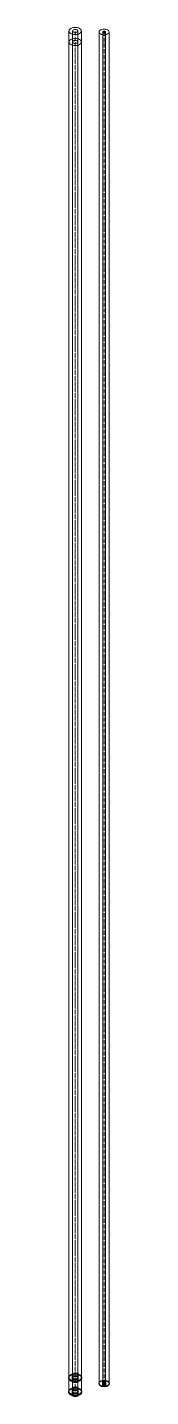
# Model space of a CAD drawing. Header units: millimetres. Extents: x -88595 to 880822, y -1054509 to -148035.
# Drawn here: x 444249 to 444349, y -317302 to -313950 of the extents above; entities that cross this region are included whole.
import ezdxf

# ---------------------------------------------------------------- set-up
doc = ezdxf.new("R2010")
doc.units = ezdxf.units.MM
doc.linetypes.add('$12$ADSK_Осевая', pattern=[14, 10, -2, 0, -2])
for name, color, linetype, lineweight in [('Изоляция', 7, 'Continuous', 18), ('Трубопровод', 7, 'Continuous', 18), ('Трубопроводы', 7, 'Continuous', 18)]:
    doc.layers.add(name, color=color, linetype=linetype, lineweight=lineweight)

# ---------------------------------------------------------------- blocks, each defined once
blk = doc.blocks.new('$0$ADSK_МедьПайка_Муфта - Муфта медная под пайку-V129-В_ОВ3_2')
at = {"layer": 'Трубопроводы', "color": 134, "true_color": 0x00a6a6}
for p, q in [((-8071.5, 1817.1), (-8071.5, 1810.3)), ((-8070.7, 1817.1), (-8070.7, 1801.6)), ((-8058, 1801.6), (-8058, 1817.1)), ((-8057.2, 1810.3), (-8057.2, 1817.1)), ((-8071.5, 1808.4), (-8071.5, 1801.6)), ((-8057.2, 1801.6), (-8057.2, 1808.4))]:
    blk.add_line(p, q, dxfattribs=at)
for points in [[(-8064.3, 1821.3, 0), (-8066.2, 1821.1, 0), (-8067.9, 1820.7, 0), (-8069.4, 1820, 0), (-8070.5, 1819.2, 0), (-8071.2, 1818.2, 0), (-8071.5, 1817.1, 0), (-8071.2, 1816, 0), (-8070.5, 1815, 0), (-8069.4, 1814.2, 0), (-8067.9, 1813.5, 0), (-8066.2, 1813.1, 0), (-8064.3, 1813, 0)], [(-8064.3, 1814.5, 0), (-8066.2, 1814.3, 0), (-8067.9, 1813.9, 0), (-8069.4, 1813.3, 0), (-8070.5, 1812.4, 0), (-8071.2, 1811.4, 0), (-8071.5, 1810.3, 0), (-8071.2, 1809.3, 0), (-8070.5, 1808.3, 0), (-8069.4, 1807.4, 0), (-8067.9, 1806.8, 0), (-8066.2, 1806.3, 0), (-8064.3, 1806.2, 0)], [(-8064.3, 1804.2, 0), (-8066.2, 1804.4, 0), (-8067.9, 1804.8, 0), (-8069.4, 1805.5, 0), (-8070.5, 1806.3, 0), (-8071.2, 1807.3, 0), (-8071.5, 1808.4, 0), (-8071.2, 1809.4, 0), (-8070.5, 1810.4, 0), (-8069.4, 1811.3, 0), (-8067.9, 1812, 0), (-8066.2, 1812.4, 0), (-8064.3, 1812.5, 0)], [(-8070.4, 1810.6, 0), (-8070.5, 1810.5, 0), (-8070.6, 1810.4, 0), (-8070.7, 1810.2, 0), (-8070.8, 1810.1, 0), (-8070.8, 1810, 0), (-8070.9, 1810, 0), (-8071, 1809.9, 0), (-8071, 1809.8, 0), (-8071, 1809.7, 0), (-8071, 1809.6, 0), (-8071.1, 1809.6, 0), (-8071.1, 1809.5, 0), (-8071.1, 1809.4, 0), (-8071.1, 1809.4, 0), (-8071.1, 1809.3, 0), (-8071.1, 1809.2, 0), (-8071.1, 1809.2, 0), (-8071, 1809.1, 0), (-8071, 1809, 0), (-8071, 1808.9, 0), (-8071, 1808.9, 0), (-8070.9, 1808.8, 0), (-8070.8, 1808.7, 0), (-8070.8, 1808.6, 0), (-8070.7, 1808.5, 0), (-8070.6, 1808.4, 0), (-8070.5, 1808.3, 0), (-8070.4, 1808.1, 0)], [(-8064.3, 1813.5, 0), (-8066, 1813.6, 0), (-8067.5, 1813.9, 0), (-8068.8, 1814.5, 0), (-8069.8, 1815.3, 0), (-8070.5, 1816.2, 0), (-8070.7, 1817.1, 0), (-8070.5, 1818.1, 0), (-8069.8, 1818.9, 0), (-8068.8, 1819.7, 0), (-8067.5, 1820.3, 0), (-8066, 1820.7, 0), (-8064.3, 1820.8, 0)], [(-8064.3, 1813, 0), (-8062.5, 1813.1, 0), (-8060.7, 1813.5, 0), (-8059.3, 1814.2, 0), (-8058.1, 1815, 0), (-8057.4, 1816, 0), (-8057.2, 1817.1, 0), (-8057.4, 1818.2, 0), (-8058.1, 1819.2, 0), (-8059.3, 1820, 0), (-8060.7, 1820.7, 0), (-8062.5, 1821.1, 0), (-8064.3, 1821.3, 0)], [(-8064.3, 1820.8, 0), (-8062.7, 1820.7, 0), (-8061.1, 1820.3, 0), (-8059.8, 1819.7, 0), (-8058.8, 1818.9, 0), (-8058.2, 1818.1, 0), (-8058, 1817.1, 0), (-8058.2, 1816.2, 0), (-8058.8, 1815.3, 0), (-8059.8, 1814.5, 0), (-8061.1, 1813.9, 0), (-8062.7, 1813.6, 0), (-8064.3, 1813.5, 0)], [(-8064.3, 1806.2, 0), (-8062.5, 1806.3, 0), (-8060.7, 1806.8, 0), (-8059.3, 1807.4, 0), (-8058.1, 1808.3, 0), (-8057.4, 1809.3, 0), (-8057.2, 1810.3, 0), (-8057.4, 1811.4, 0), (-8058.1, 1812.4, 0), (-8059.3, 1813.3, 0), (-8060.7, 1813.9, 0), (-8062.5, 1814.3, 0), (-8064.3, 1814.5, 0)], [(-8064.3, 1812.5, 0), (-8062.5, 1812.4, 0), (-8060.7, 1812, 0), (-8059.3, 1811.3, 0), (-8058.1, 1810.4, 0), (-8057.4, 1809.4, 0), (-8057.2, 1808.4, 0), (-8057.4, 1807.3, 0), (-8058.1, 1806.3, 0), (-8059.3, 1805.5, 0), (-8060.7, 1804.8, 0), (-8062.5, 1804.4, 0), (-8064.3, 1804.2, 0)], [(-8058.3, 1810.6, 0), (-8058.1, 1810.5, 0), (-8058, 1810.4, 0), (-8057.9, 1810.2, 0), (-8057.9, 1810.1, 0), (-8057.8, 1810, 0), (-8057.7, 1810, 0), (-8057.7, 1809.9, 0), (-8057.7, 1809.8, 0), (-8057.6, 1809.7, 0), (-8057.6, 1809.6, 0), (-8057.6, 1809.6, 0), (-8057.6, 1809.5, 0), (-8057.6, 1809.4, 0), (-8057.6, 1809.4, 0), (-8057.6, 1809.3, 0), (-8057.6, 1809.2, 0), (-8057.6, 1809.2, 0), (-8057.6, 1809.1, 0), (-8057.6, 1809, 0), (-8057.7, 1808.9, 0), (-8057.7, 1808.9, 0), (-8057.7, 1808.8, 0), (-8057.8, 1808.7, 0), (-8057.9, 1808.6, 0), (-8058, 1808.5, 0), (-8058, 1808.4, 0), (-8058.1, 1808.3, 0), (-8058.3, 1808.1, 0)], [(-8064.3, 1797.5, 0), (-8066.2, 1797.6, 0), (-8067.9, 1798, 0), (-8069.4, 1798.7, 0), (-8070.5, 1799.5, 0), (-8071.2, 1800.5, 0), (-8071.5, 1801.6, 0), (-8071.2, 1802.7, 0), (-8070.5, 1803.7, 0), (-8069.4, 1804.5, 0), (-8067.9, 1805.2, 0), (-8066.2, 1805.6, 0), (-8064.3, 1805.7, 0)], [(-8064.3, 1805.3, 0), (-8066, 1805.1, 0), (-8067.5, 1804.8, 0), (-8068.8, 1804.2, 0), (-8069.8, 1803.4, 0), (-8070.5, 1802.6, 0), (-8070.7, 1801.6, 0), (-8070.5, 1800.7, 0), (-8069.8, 1799.8, 0), (-8068.8, 1799, 0), (-8067.5, 1798.4, 0), (-8066, 1798.1, 0), (-8064.3, 1797.9, 0)], [(-8064.3, 1805.7, 0), (-8062.5, 1805.6, 0), (-8060.7, 1805.2, 0), (-8059.3, 1804.5, 0), (-8058.1, 1803.7, 0), (-8057.4, 1802.7, 0), (-8057.2, 1801.6, 0), (-8057.4, 1800.5, 0), (-8058.1, 1799.5, 0), (-8059.3, 1798.7, 0), (-8060.7, 1798, 0), (-8062.5, 1797.6, 0), (-8064.3, 1797.5, 0)], [(-8064.3, 1797.9, 0), (-8062.7, 1798.1, 0), (-8061.1, 1798.4, 0), (-8059.8, 1799, 0), (-8058.8, 1799.8, 0), (-8058.2, 1800.7, 0), (-8058, 1801.6, 0), (-8058.2, 1802.6, 0), (-8058.8, 1803.4, 0), (-8059.8, 1804.2, 0), (-8061.1, 1804.8, 0), (-8062.7, 1805.1, 0), (-8064.3, 1805.3, 0)]]:
    blk.add_polyline3d(points, dxfattribs=at)
blk = doc.blocks.new('$0$ADSK_МедьПайка_Муфта - Муфта медная под пайку-V130-В_ОВ3_2')
at = {"layer": 'Трубопроводы', "color": 190, "true_color": 0x8000ff}
for p, q in [((-7997.5, 1834.8), (-7997.5, 1829.9)), ((-7997.5, 1829), (-7997.5, 1824.1)), ((-7996.8, 1834.8), (-7996.8, 1824.1)), ((-7990.4, 1824.1), (-7990.4, 1834.8)), ((-7989.7, 1829.9), (-7989.7, 1834.8)), ((-7989.7, 1824.1), (-7989.7, 1829))]:
    blk.add_line(p, q, dxfattribs=at)
for points in [[(-7993.6, 1837, 0), (-7994.6, 1837, 0), (-7995.6, 1836.7, 0), (-7996.4, 1836.4, 0), (-7997, 1835.9, 0), (-7997.4, 1835.4, 0), (-7997.5, 1834.8, 0), (-7997.4, 1834.2, 0), (-7997, 1833.6, 0), (-7996.4, 1833.2, 0), (-7995.6, 1832.8, 0), (-7994.6, 1832.6, 0), (-7993.6, 1832.5, 0)], [(-7993.6, 1832.2, 0), (-7994.6, 1832.1, 0), (-7995.6, 1831.9, 0), (-7996.4, 1831.6, 0), (-7997, 1831.1, 0), (-7997.4, 1830.5, 0), (-7997.5, 1829.9, 0), (-7997.4, 1829.4, 0), (-7997, 1828.8, 0), (-7996.4, 1828.3, 0), (-7995.6, 1828, 0), (-7994.6, 1827.8, 0), (-7993.6, 1827.7, 0)], [(-7993.6, 1826.7, 0), (-7994.6, 1826.8, 0), (-7995.6, 1827, 0), (-7996.4, 1827.4, 0), (-7997, 1827.8, 0), (-7997.4, 1828.4, 0), (-7997.5, 1829, 0), (-7997.4, 1829.6, 0), (-7997, 1830.1, 0), (-7996.4, 1830.6, 0), (-7995.6, 1830.9, 0), (-7994.6, 1831.2, 0), (-7993.6, 1831.2, 0)], [(-7993.6, 1821.9, 0), (-7994.6, 1822, 0), (-7995.6, 1822.2, 0), (-7996.4, 1822.5, 0), (-7997, 1823, 0), (-7997.4, 1823.6, 0), (-7997.5, 1824.1, 0), (-7997.4, 1824.7, 0), (-7997, 1825.3, 0), (-7996.4, 1825.8, 0), (-7995.6, 1826.1, 0), (-7994.6, 1826.3, 0), (-7993.6, 1826.4, 0)], [(-7997, 1830.2, 0), (-7997, 1830.1, 0), (-7997.1, 1830, 0), (-7997.1, 1830, 0), (-7997.2, 1829.9, 0), (-7997.2, 1829.9, 0), (-7997.2, 1829.8, 0), (-7997.3, 1829.8, 0), (-7997.3, 1829.7, 0), (-7997.3, 1829.7, 0), (-7997.3, 1829.6, 0), (-7997.3, 1829.6, 0), (-7997.3, 1829.5, 0), (-7997.3, 1829.5, 0), (-7997.3, 1829.5, 0), (-7997.3, 1829.4, 0), (-7997.3, 1829.4, 0), (-7997.3, 1829.3, 0), (-7997.3, 1829.3, 0), (-7997.3, 1829.2, 0), (-7997.3, 1829.2, 0), (-7997.3, 1829.1, 0), (-7997.2, 1829.1, 0), (-7997.2, 1829, 0), (-7997.2, 1829, 0), (-7997.1, 1828.9, 0), (-7997.1, 1828.9, 0), (-7997, 1828.8, 0), (-7997, 1828.7, 0)], [(-7993.6, 1832.9, 0), (-7994.4, 1833, 0), (-7995.2, 1833.2, 0), (-7995.9, 1833.5, 0), (-7996.4, 1833.8, 0), (-7996.7, 1834.3, 0), (-7996.8, 1834.8, 0), (-7996.7, 1835.2, 0), (-7996.4, 1835.7, 0), (-7995.9, 1836.1, 0), (-7995.2, 1836.4, 0), (-7994.4, 1836.5, 0), (-7993.6, 1836.6, 0)], [(-7993.6, 1826, 0), (-7994.4, 1825.9, 0), (-7995.2, 1825.7, 0), (-7995.9, 1825.4, 0), (-7996.4, 1825.1, 0), (-7996.7, 1824.6, 0), (-7996.8, 1824.1, 0), (-7996.7, 1823.7, 0), (-7996.4, 1823.2, 0), (-7995.9, 1822.9, 0), (-7995.2, 1822.6, 0), (-7994.4, 1822.4, 0), (-7993.6, 1822.3, 0)], [(-7993.6, 1832.5, 0), (-7992.6, 1832.6, 0), (-7991.6, 1832.8, 0), (-7990.8, 1833.2, 0), (-7990.2, 1833.6, 0), (-7989.8, 1834.2, 0), (-7989.7, 1834.8, 0), (-7989.8, 1835.4, 0), (-7990.2, 1835.9, 0), (-7990.8, 1836.4, 0), (-7991.6, 1836.7, 0), (-7992.6, 1837, 0), (-7993.6, 1837, 0)], [(-7993.6, 1836.6, 0), (-7992.8, 1836.5, 0), (-7992, 1836.4, 0), (-7991.4, 1836.1, 0), (-7990.9, 1835.7, 0), (-7990.5, 1835.2, 0), (-7990.4, 1834.8, 0), (-7990.5, 1834.3, 0), (-7990.9, 1833.8, 0), (-7991.4, 1833.5, 0), (-7992, 1833.2, 0), (-7992.8, 1833, 0), (-7993.6, 1832.9, 0)], [(-7993.6, 1827.7, 0), (-7992.6, 1827.8, 0), (-7991.6, 1828, 0), (-7990.8, 1828.3, 0), (-7990.2, 1828.8, 0), (-7989.8, 1829.4, 0), (-7989.7, 1829.9, 0), (-7989.8, 1830.5, 0), (-7990.2, 1831.1, 0), (-7990.8, 1831.6, 0), (-7991.6, 1831.9, 0), (-7992.6, 1832.1, 0), (-7993.6, 1832.2, 0)], [(-7993.6, 1831.2, 0), (-7992.6, 1831.2, 0), (-7991.6, 1830.9, 0), (-7990.8, 1830.6, 0), (-7990.2, 1830.1, 0), (-7989.8, 1829.6, 0), (-7989.7, 1829, 0), (-7989.8, 1828.4, 0), (-7990.2, 1827.8, 0), (-7990.8, 1827.4, 0), (-7991.6, 1827, 0), (-7992.6, 1826.8, 0), (-7993.6, 1826.7, 0)], [(-7993.6, 1826.4, 0), (-7992.6, 1826.3, 0), (-7991.6, 1826.1, 0), (-7990.8, 1825.8, 0), (-7990.2, 1825.3, 0), (-7989.8, 1824.7, 0), (-7989.7, 1824.1, 0), (-7989.8, 1823.6, 0), (-7990.2, 1823, 0), (-7990.8, 1822.5, 0), (-7991.6, 1822.2, 0), (-7992.6, 1822, 0), (-7993.6, 1821.9, 0)], [(-7993.6, 1822.3, 0), (-7992.8, 1822.4, 0), (-7992, 1822.6, 0), (-7991.4, 1822.9, 0), (-7990.9, 1823.2, 0), (-7990.5, 1823.7, 0), (-7990.4, 1824.1, 0), (-7990.5, 1824.6, 0), (-7990.9, 1825.1, 0), (-7991.4, 1825.4, 0), (-7992, 1825.7, 0), (-7992.8, 1825.9, 0), (-7993.6, 1826, 0)], [(-7990.3, 1830.2, 0), (-7990.2, 1830.1, 0), (-7990.2, 1830, 0), (-7990.1, 1830, 0), (-7990.1, 1829.9, 0), (-7990, 1829.9, 0), (-7990, 1829.8, 0), (-7990, 1829.8, 0), (-7989.9, 1829.7, 0), (-7989.9, 1829.7, 0), (-7989.9, 1829.6, 0), (-7989.9, 1829.6, 0), (-7989.9, 1829.5, 0), (-7989.9, 1829.5, 0), (-7989.9, 1829.5, 0), (-7989.9, 1829.4, 0), (-7989.9, 1829.4, 0), (-7989.9, 1829.3, 0), (-7989.9, 1829.3, 0), (-7989.9, 1829.2, 0), (-7989.9, 1829.2, 0), (-7990, 1829.1, 0), (-7990, 1829.1, 0), (-7990, 1829, 0), (-7990.1, 1829, 0), (-7990.1, 1828.9, 0), (-7990.2, 1828.9, 0), (-7990.2, 1828.8, 0), (-7990.3, 1828.7, 0)]]:
    blk.add_polyline3d(points, dxfattribs=at)
blk = doc.blocks.new('$0$ADSK_МедьПайка_Муфта - Муфта медная под пайку-4466393-В_ОВ3_2')
at = {"layer": 'Трубопроводы', "color": 134, "true_color": 0x00a6a6}
for p, q in [((-8212.9, 1771), (-8212.9, 1764.2)), ((-8212.9, 1762.2), (-8212.9, 1755.4)), ((-8212.1, 1771), (-8212.1, 1755.4)), ((-8199.4, 1755.4), (-8199.4, 1771)), ((-8198.6, 1764.2), (-8198.6, 1771)), ((-8198.6, 1755.4), (-8198.6, 1762.2))]:
    blk.add_line(p, q, dxfattribs=at)
for points in [[(-8200.7, 1773.9, 0), (-8202.2, 1774.5, 0), (-8203.9, 1774.9, 0), (-8205.7, 1775.1, 0), (-8207.6, 1774.9, 0), (-8209.3, 1774.5, 0), (-8210.8, 1773.9, 0), (-8211.9, 1773, 0), (-8212.7, 1772, 0), (-8212.9, 1771, 0), (-8212.7, 1769.9, 0), (-8211.9, 1768.9, 0), (-8210.8, 1768, 0)], [(-8200.7, 1767.1, 0), (-8202.2, 1767.8, 0), (-8203.9, 1768.2, 0), (-8205.7, 1768.3, 0), (-8207.6, 1768.2, 0), (-8209.3, 1767.8, 0), (-8210.8, 1767.1, 0), (-8211.9, 1766.2, 0), (-8212.7, 1765.2, 0), (-8212.9, 1764.2, 0), (-8212.7, 1763.1, 0), (-8211.9, 1762.1, 0), (-8210.8, 1761.3, 0)], [(-8210.8, 1759.3, 0), (-8211.9, 1760.2, 0), (-8212.7, 1761.1, 0), (-8212.9, 1762.2, 0), (-8212.7, 1763.3, 0), (-8211.9, 1764.3, 0), (-8210.8, 1765.1, 0), (-8209.3, 1765.8, 0), (-8207.6, 1766.2, 0), (-8205.7, 1766.4, 0), (-8203.9, 1766.2, 0), (-8202.2, 1765.8, 0), (-8200.7, 1765.1, 0)], [(-8210.8, 1752.5, 0), (-8211.9, 1753.4, 0), (-8212.7, 1754.4, 0), (-8212.9, 1755.4, 0), (-8212.7, 1756.5, 0), (-8211.9, 1757.5, 0), (-8210.8, 1758.4, 0), (-8209.3, 1759, 0), (-8207.6, 1759.4, 0), (-8205.7, 1759.6, 0), (-8203.9, 1759.4, 0), (-8202.2, 1759, 0), (-8200.7, 1758.4, 0)], [(-8211.8, 1764.4, 0), (-8211.9, 1764.3, 0), (-8212, 1764.2, 0), (-8212.1, 1764.1, 0), (-8212.2, 1764, 0), (-8212.3, 1763.9, 0), (-8212.3, 1763.8, 0), (-8212.4, 1763.7, 0), (-8212.4, 1763.6, 0), (-8212.4, 1763.5, 0), (-8212.5, 1763.5, 0), (-8212.5, 1763.4, 0), (-8212.5, 1763.3, 0), (-8212.5, 1763.3, 0), (-8212.5, 1763.2, 0), (-8212.5, 1763.1, 0), (-8212.5, 1763.1, 0), (-8212.5, 1763, 0), (-8212.5, 1762.9, 0), (-8212.4, 1762.9, 0), (-8212.4, 1762.8, 0), (-8212.4, 1762.7, 0), (-8212.3, 1762.6, 0), (-8212.3, 1762.5, 0), (-8212.2, 1762.4, 0), (-8212.1, 1762.3, 0), (-8212, 1762.2, 0), (-8211.9, 1762.1, 0), (-8211.8, 1762, 0)], [(-8210.2, 1768.4, 0), (-8211.2, 1769.1, 0), (-8211.9, 1770, 0), (-8212.1, 1771, 0), (-8211.9, 1771.9, 0), (-8211.2, 1772.8, 0), (-8210.2, 1773.5, 0), (-8208.9, 1774.1, 0), (-8207.4, 1774.5, 0), (-8205.7, 1774.6, 0), (-8204.1, 1774.5, 0), (-8202.6, 1774.1, 0), (-8201.3, 1773.5, 0)], [(-8201.3, 1758, 0), (-8202.6, 1758.6, 0), (-8204.1, 1759, 0), (-8205.7, 1759.1, 0), (-8207.4, 1759, 0), (-8208.9, 1758.6, 0), (-8210.2, 1758, 0), (-8211.2, 1757.3, 0), (-8211.9, 1756.4, 0), (-8212.1, 1755.4, 0), (-8211.9, 1754.5, 0), (-8211.2, 1753.6, 0), (-8210.2, 1752.8, 0)], [(-8210.8, 1768, 0), (-8209.3, 1767.4, 0), (-8207.6, 1767, 0), (-8205.7, 1766.8, 0), (-8203.9, 1767, 0), (-8202.2, 1767.4, 0), (-8200.7, 1768, 0), (-8199.5, 1768.9, 0), (-8198.8, 1769.9, 0), (-8198.6, 1771, 0), (-8198.8, 1772, 0), (-8199.5, 1773, 0), (-8200.7, 1773.9, 0)], [(-8210.8, 1761.3, 0), (-8209.3, 1760.6, 0), (-8207.6, 1760.2, 0), (-8205.7, 1760, 0), (-8203.9, 1760.2, 0), (-8202.2, 1760.6, 0), (-8200.7, 1761.3, 0), (-8199.5, 1762.1, 0), (-8198.8, 1763.1, 0), (-8198.6, 1764.2, 0), (-8198.8, 1765.2, 0), (-8199.5, 1766.2, 0), (-8200.7, 1767.1, 0)], [(-8200.7, 1765.1, 0), (-8199.5, 1764.3, 0), (-8198.8, 1763.3, 0), (-8198.6, 1762.2, 0), (-8198.8, 1761.1, 0), (-8199.5, 1760.2, 0), (-8200.7, 1759.3, 0), (-8202.2, 1758.6, 0), (-8203.9, 1758.2, 0), (-8205.7, 1758.1, 0), (-8207.6, 1758.2, 0), (-8209.3, 1758.6, 0), (-8210.8, 1759.3, 0)], [(-8200.7, 1758.4, 0), (-8199.5, 1757.5, 0), (-8198.8, 1756.5, 0), (-8198.6, 1755.4, 0), (-8198.8, 1754.4, 0), (-8199.5, 1753.4, 0), (-8200.7, 1752.5, 0), (-8202.2, 1751.9, 0), (-8203.9, 1751.4, 0), (-8205.7, 1751.3, 0), (-8207.6, 1751.4, 0), (-8209.3, 1751.9, 0), (-8210.8, 1752.5, 0)], [(-8201.3, 1773.5, 0), (-8200.2, 1772.8, 0), (-8199.6, 1771.9, 0), (-8199.4, 1771, 0), (-8199.6, 1770, 0), (-8200.2, 1769.1, 0), (-8201.3, 1768.4, 0), (-8202.6, 1767.8, 0), (-8204.1, 1767.4, 0), (-8205.7, 1767.3, 0), (-8207.4, 1767.4, 0), (-8208.9, 1767.8, 0), (-8210.2, 1768.4, 0)], [(-8210.2, 1752.8, 0), (-8208.9, 1752.3, 0), (-8207.4, 1751.9, 0), (-8205.7, 1751.8, 0), (-8204.1, 1751.9, 0), (-8202.6, 1752.3, 0), (-8201.3, 1752.8, 0), (-8200.2, 1753.6, 0), (-8199.6, 1754.5, 0), (-8199.4, 1755.4, 0), (-8199.6, 1756.4, 0), (-8200.2, 1757.3, 0), (-8201.3, 1758, 0)], [(-8199.7, 1764.4, 0), (-8199.6, 1764.3, 0), (-8199.5, 1764.2, 0), (-8199.4, 1764.1, 0), (-8199.3, 1764, 0), (-8199.2, 1763.9, 0), (-8199.2, 1763.8, 0), (-8199.1, 1763.7, 0), (-8199.1, 1763.6, 0), (-8199, 1763.5, 0), (-8199, 1763.5, 0), (-8199, 1763.4, 0), (-8199, 1763.3, 0), (-8199, 1763.3, 0), (-8199, 1763.2, 0), (-8199, 1763.1, 0), (-8199, 1763.1, 0), (-8199, 1763, 0), (-8199, 1762.9, 0), (-8199, 1762.9, 0), (-8199.1, 1762.8, 0), (-8199.1, 1762.7, 0), (-8199.2, 1762.6, 0), (-8199.2, 1762.5, 0), (-8199.3, 1762.4, 0), (-8199.4, 1762.3, 0), (-8199.5, 1762.2, 0), (-8199.6, 1762.1, 0), (-8199.7, 1762, 0)]]:
    blk.add_polyline3d(points, dxfattribs=at)

msp = doc.modelspace()

# ---------------------------------------------------------------- linework, layer by layer
at = {"layer": 'Изоляция', "color": 134, "true_color": 0x00a6a6}
for p, q in [((444250, -313958.8), (444250, -317288.9)), ((444280.7, -317288.9), (444280.7, -313958.8)), ((444249.2, -317254.7), (444249.2, -317256.4)), ((444281.5, -317256.4), (444281.5, -317254.7)), ((444249.2, -317288.9), (444249.2, -317290.5)), ((444281.5, -317290.5), (444281.5, -317288.9))]:
    msp.add_line(p, q, dxfattribs=at)
at = {"layer": 'Изоляция', "color": 190, "true_color": 0x8000ff}
for p, q in [((444323.9, -313961.2), (444323.9, -317269.2)), ((444348.2, -317269.2), (444348.2, -313961.2)), ((444323.1, -317269.2), (444323.1, -317270)), ((444349, -317270), (444349, -317269.2))]:
    msp.add_line(p, q, dxfattribs=at)
at = {"layer": 'Изоляция', "color": 134, "true_color": 0x00a6a6}
for points in [[(444254.5, -313952.5, 0), (444252, -313954.4, 0), (444250.5, -313956.5, 0), (444250, -313958.8, 0), (444250.5, -313961.1, 0), (444252, -313963.2, 0), (444254.5, -313965.1, 0)], [(444265.3, -313976.7, 0), (444261.4, -313977, 0), (444257.7, -313977.9, 0), (444254.5, -313979.3, 0), (444252, -313981.2, 0), (444250.5, -313983.3, 0), (444250, -313985.6, 0)], [(444276.2, -313952.5, 0), (444273, -313951.1, 0), (444269.3, -313950.2, 0), (444265.3, -313949.9, 0), (444261.4, -313950.2, 0), (444257.7, -313951.1, 0), (444254.5, -313952.5, 0)], [(444254.5, -313965.1, 0), (444257.7, -313966.5, 0), (444261.4, -313967.3, 0), (444265.3, -313967.6, 0), (444269.3, -313967.3, 0), (444273, -313966.5, 0), (444276.2, -313965.1, 0)], [(444280.7, -313985.6, 0), (444280.2, -313983.3, 0), (444278.6, -313981.2, 0), (444276.2, -313979.3, 0), (444273, -313977.9, 0), (444269.3, -313977, 0), (444265.3, -313976.7, 0)], [(444276.2, -313965.1, 0), (444278.6, -313963.2, 0), (444280.2, -313961.1, 0), (444280.7, -313958.8, 0), (444280.2, -313956.5, 0), (444278.6, -313954.4, 0), (444276.2, -313952.5, 0)], [(444250, -313985.6, 0), (444250.5, -313987.9, 0), (444252, -313990, 0), (444254.5, -313991.9, 0), (444257.7, -313993.3, 0), (444261.4, -313994.1, 0), (444265.3, -313994.4, 0)], [(444265.3, -313994.4, 0), (444269.3, -313994.1, 0), (444273, -313993.3, 0), (444276.2, -313991.9, 0), (444278.6, -313990, 0), (444280.2, -313987.9, 0), (444280.7, -313985.6, 0)], [(444253.9, -317248.1, 0), (444251.3, -317250.1, 0), (444249.7, -317252.3, 0), (444249.2, -317254.7, 0), (444249.7, -317257.1, 0), (444251.3, -317259.4, 0), (444253.9, -317261.3, 0)], [(444253.9, -317263, 0), (444251.3, -317261, 0), (444249.7, -317258.8, 0), (444249.2, -317256.4, 0), (444249.7, -317253.9, 0), (444251.3, -317251.7, 0), (444253.9, -317249.8, 0)], [(444254.5, -317261, 0), (444252, -317259.2, 0), (444250.5, -317257, 0), (444250, -317254.7, 0), (444250.5, -317252.4, 0), (444252, -317250.3, 0), (444254.5, -317248.5, 0)], [(444276.8, -317248.1, 0), (444273.4, -317246.6, 0), (444269.5, -317245.7, 0), (444265.3, -317245.4, 0), (444261.2, -317245.7, 0), (444257.3, -317246.6, 0), (444253.9, -317248.1, 0)], [(444253.9, -317249.8, 0), (444257.3, -317248.3, 0), (444261.2, -317247.3, 0), (444265.3, -317247, 0), (444269.5, -317247.3, 0), (444273.4, -317248.3, 0), (444276.8, -317249.8, 0)], [(444253.9, -317261.3, 0), (444257.3, -317262.8, 0), (444261.2, -317263.7, 0), (444265.3, -317264.1, 0), (444269.5, -317263.7, 0), (444273.4, -317262.8, 0), (444276.8, -317261.3, 0)], [(444276.8, -317263, 0), (444273.4, -317264.4, 0), (444269.5, -317265.4, 0), (444265.3, -317265.7, 0), (444261.2, -317265.4, 0), (444257.3, -317264.4, 0), (444253.9, -317263, 0)], [(444254.5, -317248.5, 0), (444257.7, -317247, 0), (444261.4, -317246.2, 0), (444265.3, -317245.9, 0), (444269.3, -317246.2, 0), (444273, -317247, 0), (444276.2, -317248.5, 0)], [(444276.2, -317261, 0), (444273, -317262.4, 0), (444269.3, -317263.3, 0), (444265.3, -317263.6, 0), (444261.4, -317263.3, 0), (444257.7, -317262.4, 0), (444254.5, -317261, 0)], [(444276.2, -317248.5, 0), (444278.6, -317250.3, 0), (444280.2, -317252.4, 0), (444280.7, -317254.7, 0), (444280.2, -317257, 0), (444278.6, -317259.2, 0), (444276.2, -317261, 0)], [(444276.8, -317261.3, 0), (444279.3, -317259.4, 0), (444280.9, -317257.1, 0), (444281.5, -317254.7, 0), (444280.9, -317252.3, 0), (444279.3, -317250.1, 0), (444276.8, -317248.1, 0)], [(444276.8, -317249.8, 0), (444279.3, -317251.7, 0), (444280.9, -317253.9, 0), (444281.5, -317256.4, 0), (444280.9, -317258.8, 0), (444279.3, -317261, 0), (444276.8, -317263, 0)], [(444265.3, -317279.5, 0), (444261.2, -317279.8, 0), (444257.3, -317280.8, 0), (444253.9, -317282.3, 0), (444251.3, -317284.2, 0), (444249.7, -317286.4, 0), (444249.2, -317288.9, 0)], [(444249.2, -317290.5, 0), (444249.7, -317288.1, 0), (444251.3, -317285.8, 0), (444253.9, -317283.9, 0), (444257.3, -317282.4, 0), (444261.2, -317281.5, 0), (444265.3, -317281.2, 0)], [(444249.2, -317288.9, 0), (444249.7, -317291.3, 0), (444251.3, -317293.5, 0), (444253.9, -317295.5, 0), (444257.3, -317296.9, 0), (444261.2, -317297.9, 0), (444265.3, -317298.2, 0)], [(444265.3, -317299.8, 0), (444261.2, -317299.5, 0), (444257.3, -317298.6, 0), (444253.9, -317297.1, 0), (444251.3, -317295.2, 0), (444249.7, -317292.9, 0), (444249.2, -317290.5, 0)], [(444250, -317288.9, 0), (444250.5, -317286.6, 0), (444252, -317284.4, 0), (444254.5, -317282.6, 0), (444257.7, -317281.2, 0), (444261.4, -317280.3, 0), (444265.3, -317280, 0)], [(444265.3, -317297.7, 0), (444261.4, -317297.4, 0), (444257.7, -317296.5, 0), (444254.5, -317295.1, 0), (444252, -317293.3, 0), (444250.5, -317291.2, 0), (444250, -317288.9, 0)], [(444281.5, -317288.9, 0), (444280.9, -317286.4, 0), (444279.3, -317284.2, 0), (444276.8, -317282.3, 0), (444273.4, -317280.8, 0), (444269.5, -317279.8, 0), (444265.3, -317279.5, 0)], [(444265.3, -317280, 0), (444269.3, -317280.3, 0), (444273, -317281.2, 0), (444276.2, -317282.6, 0), (444278.6, -317284.4, 0), (444280.2, -317286.6, 0), (444280.7, -317288.9, 0)], [(444265.3, -317281.2, 0), (444269.5, -317281.5, 0), (444273.4, -317282.4, 0), (444276.8, -317283.9, 0), (444279.3, -317285.8, 0), (444280.9, -317288.1, 0), (444281.5, -317290.5, 0)], [(444265.3, -317298.2, 0), (444269.5, -317297.9, 0), (444273.4, -317296.9, 0), (444276.8, -317295.5, 0), (444279.3, -317293.5, 0), (444280.9, -317291.3, 0), (444281.5, -317288.9, 0)], [(444280.7, -317288.9, 0), (444280.2, -317291.2, 0), (444278.6, -317293.3, 0), (444276.2, -317295.1, 0), (444273, -317296.5, 0), (444269.3, -317297.4, 0), (444265.3, -317297.7, 0)], [(444281.5, -317290.5, 0), (444280.9, -317292.9, 0), (444279.3, -317295.2, 0), (444276.8, -317297.1, 0), (444273.4, -317298.6, 0), (444269.5, -317299.5, 0), (444265.3, -317299.8, 0)]]:
    msp.add_polyline3d(points, dxfattribs=at)
at = {"layer": 'Изоляция', "color": 190, "true_color": 0x8000ff}
for points in [[(444336, -313954.1, 0), (444332.9, -313954.4, 0), (444330, -313955.1, 0), (444327.4, -313956.2, 0), (444325.5, -313957.6, 0), (444324.3, -313959.3, 0), (444323.9, -313961.2, 0)], [(444323.9, -313961.2, 0), (444324.3, -313963, 0), (444325.5, -313964.7, 0), (444327.4, -313966.1, 0), (444330, -313967.2, 0), (444332.9, -313968, 0), (444336, -313968.2, 0)], [(444348.2, -313961.2, 0), (444347.8, -313959.3, 0), (444346.6, -313957.6, 0), (444344.7, -313956.2, 0), (444342.1, -313955.1, 0), (444339.2, -313954.4, 0), (444336, -313954.1, 0)], [(444336, -313968.2, 0), (444339.2, -313968, 0), (444342.1, -313967.2, 0), (444344.7, -313966.1, 0), (444346.6, -313964.7, 0), (444347.8, -313963, 0), (444348.2, -313961.2, 0)], [(444336, -317261.7, 0), (444332.7, -317262, 0), (444329.6, -317262.7, 0), (444326.9, -317263.9, 0), (444324.8, -317265.4, 0), (444323.6, -317267.2, 0), (444323.1, -317269.2, 0)], [(444323.1, -317270, 0), (444323.6, -317268.1, 0), (444324.8, -317266.3, 0), (444326.9, -317264.7, 0), (444329.6, -317263.5, 0), (444332.7, -317262.8, 0), (444336, -317262.5, 0)], [(444323.9, -317269.2, 0), (444324.3, -317267.3, 0), (444325.5, -317265.7, 0), (444327.4, -317264.2, 0), (444330, -317263.1, 0), (444332.9, -317262.4, 0), (444336, -317262.1, 0)], [(444349, -317269.2, 0), (444348.5, -317267.2, 0), (444347.2, -317265.4, 0), (444345.2, -317263.9, 0), (444342.5, -317262.7, 0), (444339.4, -317262, 0), (444336, -317261.7, 0)], [(444336, -317262.1, 0), (444339.2, -317262.4, 0), (444342.1, -317263.1, 0), (444344.7, -317264.2, 0), (444346.6, -317265.7, 0), (444347.8, -317267.3, 0), (444348.2, -317269.2, 0)], [(444336, -317262.5, 0), (444339.4, -317262.8, 0), (444342.5, -317263.5, 0), (444345.2, -317264.7, 0), (444347.2, -317266.3, 0), (444348.5, -317268.1, 0), (444349, -317270, 0)], [(444323.1, -317269.2, 0), (444323.6, -317271.1, 0), (444324.8, -317272.9, 0), (444326.9, -317274.4, 0), (444329.6, -317275.6, 0), (444332.7, -317276.4, 0), (444336, -317276.6, 0)], [(444336, -317277.5, 0), (444332.7, -317277.2, 0), (444329.6, -317276.5, 0), (444326.9, -317275.3, 0), (444324.8, -317273.7, 0), (444323.6, -317271.9, 0), (444323.1, -317270, 0)], [(444336, -317276.2, 0), (444332.9, -317276, 0), (444330, -317275.3, 0), (444327.4, -317274.1, 0), (444325.5, -317272.7, 0), (444324.3, -317271, 0), (444323.9, -317269.2, 0)], [(444336, -317276.6, 0), (444339.4, -317276.4, 0), (444342.5, -317275.6, 0), (444345.2, -317274.4, 0), (444347.2, -317272.9, 0), (444348.5, -317271.1, 0), (444349, -317269.2, 0)], [(444348.2, -317269.2, 0), (444347.8, -317271, 0), (444346.6, -317272.7, 0), (444344.7, -317274.1, 0), (444342.1, -317275.3, 0), (444339.2, -317276, 0), (444336, -317276.2, 0)], [(444349, -317270, 0), (444348.5, -317271.9, 0), (444347.2, -317273.7, 0), (444345.2, -317275.3, 0), (444342.5, -317276.5, 0), (444339.4, -317277.2, 0), (444336, -317277.5, 0)]]:
    msp.add_polyline3d(points, dxfattribs=at)
at = {"layer": 'Трубопровод', "color": 134, "true_color": 0x00a6a6}
for p, q in [((444259, -313958.8), (444259, -317288.9)), ((444271.7, -317288.9), (444271.7, -313958.8))]:
    msp.add_line(p, q, dxfattribs=at)
at = {"layer": 'Трубопровод', "color": 134, "linetype": '$12$ADSK_Осевая', "true_color": 0x00a6a6}
for p, q in [((444265.3, -313958.8), (444265.3, -317254.7)), ((444265.3, -313958.8), (444265.3, -317254.7)), ((444265.3, -313985.6), (444265.3, -317288.9)), ((444265.3, -313985.6), (444265.3, -317288.9))]:
    msp.add_line(p, q, dxfattribs=at)
at = {"layer": 'Трубопровод', "color": 190, "true_color": 0x8000ff}
for p, q in [((444332.9, -313961.2), (444332.9, -317269.2)), ((444339.2, -317269.2), (444339.2, -313961.2))]:
    msp.add_line(p, q, dxfattribs=at)
at = {"layer": 'Трубопровод', "color": 190, "linetype": '$12$ADSK_Осевая', "true_color": 0x8000ff}
msp.add_line((444336, -313961.2), (444336, -317269.2), dxfattribs=at)
msp.add_line((444336, -313961.2), (444336, -317269.2), dxfattribs=at)
at = {"layer": 'Трубопровод', "color": 134, "true_color": 0x00a6a6}
for points in [[(444260.8, -313956.2, 0), (444259.8, -313957, 0), (444259.2, -313957.8, 0), (444259, -313958.8, 0), (444259.2, -313959.7, 0), (444259.8, -313960.6, 0), (444260.8, -313961.4, 0)], [(444269.8, -313956.2, 0), (444268.5, -313955.6, 0), (444267, -313955.2, 0), (444265.3, -313955.1, 0), (444263.7, -313955.2, 0), (444262.2, -313955.6, 0), (444260.8, -313956.2, 0)], [(444260.8, -313961.4, 0), (444262.2, -313962, 0), (444263.7, -313962.3, 0), (444265.3, -313962.5, 0), (444267, -313962.3, 0), (444268.5, -313962, 0), (444269.8, -313961.4, 0)], [(444269.8, -313961.4, 0), (444270.8, -313960.6, 0), (444271.5, -313959.7, 0), (444271.7, -313958.8, 0), (444271.5, -313957.8, 0), (444270.8, -313957, 0), (444269.8, -313956.2, 0)], [(444260.8, -313983, 0), (444259.8, -313983.8, 0), (444259.2, -313984.6, 0), (444259, -313985.6, 0), (444259.2, -313986.5, 0), (444259.8, -313987.4, 0), (444260.8, -313988.2, 0)], [(444269.8, -313983, 0), (444268.5, -313982.4, 0), (444267, -313982, 0), (444265.3, -313981.9, 0), (444263.7, -313982, 0), (444262.2, -313982.4, 0), (444260.8, -313983, 0)], [(444260.8, -313988.2, 0), (444262.2, -313988.8, 0), (444263.7, -313989.1, 0), (444265.3, -313989.3, 0), (444267, -313989.1, 0), (444268.5, -313988.8, 0), (444269.8, -313988.2, 0)], [(444269.8, -313988.2, 0), (444270.8, -313987.4, 0), (444271.5, -313986.5, 0), (444271.7, -313985.6, 0), (444271.5, -313984.6, 0), (444270.8, -313983.8, 0), (444269.8, -313983, 0)], [(444260.8, -317257.3, 0), (444259.8, -317256.6, 0), (444259.2, -317255.7, 0), (444259, -317254.7, 0), (444259.2, -317253.8, 0), (444259.8, -317252.9, 0), (444260.8, -317252.1, 0)], [(444260.8, -317252.1, 0), (444262.2, -317251.5, 0), (444263.7, -317251.2, 0), (444265.3, -317251.1, 0), (444267, -317251.2, 0), (444268.5, -317251.5, 0), (444269.8, -317252.1, 0)], [(444269.8, -317257.3, 0), (444268.5, -317257.9, 0), (444267, -317258.3, 0), (444265.3, -317258.4, 0), (444263.7, -317258.3, 0), (444262.2, -317257.9, 0), (444260.8, -317257.3, 0)], [(444269.8, -317252.1, 0), (444270.8, -317252.9, 0), (444271.5, -317253.8, 0), (444271.7, -317254.7, 0), (444271.5, -317255.7, 0), (444270.8, -317256.6, 0), (444269.8, -317257.3, 0)], [(444260.8, -317291.4, 0), (444259.8, -317290.7, 0), (444259.2, -317289.8, 0), (444259, -317288.9, 0), (444259.2, -317287.9, 0), (444259.8, -317287, 0), (444260.8, -317286.3, 0)], [(444260.8, -317286.3, 0), (444262.2, -317285.7, 0), (444263.7, -317285.3, 0), (444265.3, -317285.2, 0), (444267, -317285.3, 0), (444268.5, -317285.7, 0), (444269.8, -317286.3, 0)], [(444269.8, -317291.4, 0), (444268.5, -317292, 0), (444267, -317292.4, 0), (444265.3, -317292.5, 0), (444263.7, -317292.4, 0), (444262.2, -317292, 0), (444260.8, -317291.4, 0)], [(444269.8, -317286.3, 0), (444270.8, -317287, 0), (444271.5, -317287.9, 0), (444271.7, -317288.9, 0), (444271.5, -317289.8, 0), (444270.8, -317290.7, 0), (444269.8, -317291.4, 0)]]:
    msp.add_polyline3d(points, dxfattribs=at)
at = {"layer": 'Трубопровод', "color": 190, "true_color": 0x8000ff}
for points in [[(444333.8, -313959.9, 0), (444333.3, -313960.2, 0), (444333, -313960.7, 0), (444332.9, -313961.2, 0), (444333, -313961.6, 0), (444333.3, -313962.1, 0), (444333.8, -313962.5, 0)], [(444338.3, -313959.9, 0), (444337.6, -313959.6, 0), (444336.9, -313959.4, 0), (444336, -313959.3, 0), (444335.2, -313959.4, 0), (444334.5, -313959.6, 0), (444333.8, -313959.9, 0)], [(444333.8, -313962.5, 0), (444334.5, -313962.7, 0), (444335.2, -313962.9, 0), (444336, -313963, 0), (444336.9, -313962.9, 0), (444337.6, -313962.7, 0), (444338.3, -313962.5, 0)], [(444338.3, -313962.5, 0), (444338.8, -313962.1, 0), (444339.1, -313961.6, 0), (444339.2, -313961.2, 0), (444339.1, -313960.7, 0), (444338.8, -313960.2, 0), (444338.3, -313959.9, 0)], [(444333.8, -317270.5, 0), (444333.3, -317270.1, 0), (444333, -317269.6, 0), (444332.9, -317269.2, 0), (444333, -317268.7, 0), (444333.3, -317268.3, 0), (444333.8, -317267.9, 0)], [(444333.8, -317267.9, 0), (444334.5, -317267.6, 0), (444335.2, -317267.4, 0), (444336, -317267.3, 0), (444336.9, -317267.4, 0), (444337.6, -317267.6, 0), (444338.3, -317267.9, 0)], [(444338.3, -317270.5, 0), (444337.6, -317270.8, 0), (444336.9, -317270.9, 0), (444336, -317271, 0), (444335.2, -317270.9, 0), (444334.5, -317270.8, 0), (444333.8, -317270.5, 0)], [(444338.3, -317267.9, 0), (444338.8, -317268.3, 0), (444339.1, -317268.7, 0), (444339.2, -317269.2, 0), (444339.1, -317269.6, 0), (444338.8, -317270.1, 0), (444338.3, -317270.5, 0)]]:
    msp.add_polyline3d(points, dxfattribs=at)

# ---------------------------------------------------------------- block references
at = {"layer": 'Трубопроводы', "color": 134, "true_color": 0x00a6a6}
for name, p in [('$0$ADSK_МедьПайка_Муфта - Муфта медная под пайку-4466393-В_ОВ3_2', (452471.1, -319018.7)), ('$0$ADSK_МедьПайка_Муфта - Муфта медная под пайку-V129-В_ОВ3_2', (452329.7, -319099))]:
    msp.add_blockref(name, p, dxfattribs=at)
at = {"layer": 'Трубопроводы', "color": 190, "true_color": 0x8000ff}
msp.add_blockref('$0$ADSK_МедьПайка_Муфта - Муфта медная под пайку-V130-В_ОВ3_2', (452329.7, -319099), dxfattribs=at)

doc.saveas('drawing.dxf')
